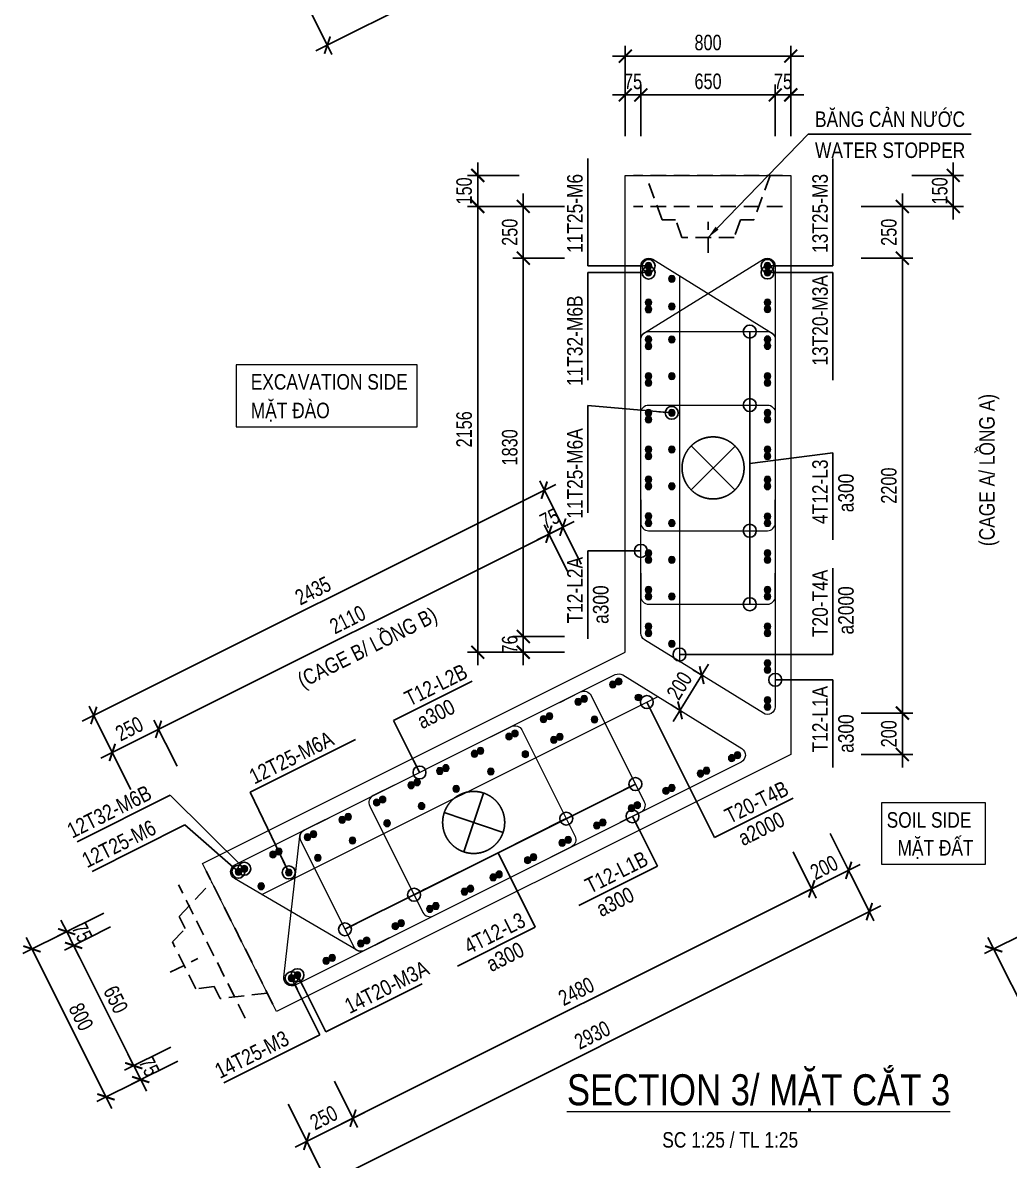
# Model space of a CAD drawing. Header units: millimetres. Extents: x 2611025 to 4139346, y -89870 to 101087.
# Drawn here: x 3399902 to 3418982, y -39626 to -17626 of the extents above; entities that cross this region are included whole.
import ezdxf
from ezdxf.enums import TextEntityAlignment as Align

# ---------------------------------------------------------------- set-up
doc = ezdxf.new("R2010")
doc.units = ezdxf.units.MM
doc.header["$LTSCALE"] = 1200
doc.header["$PDMODE"] = 35
doc.linetypes.add('CENTER', pattern=[2, 1.25, -0.25, 0.25, -0.25])
doc.linetypes.add('HIDDEN', pattern=[0.375, 0.25, -0.125])
for name, color, linetype, lineweight in [('BOUND', 3, 'Continuous', 20), ('CWS', 8, 'HIDDEN', 9), ('GRID', 74, 'CENTER', 15), ('K-THUOC', 1, 'Continuous', 18), ('LEADER', 8, 'Continuous', 9), ('MCT', 6, 'Continuous', 20), ('TEXTEN', 3, 'Continuous', 13), ('TEXTMA', 2, 'Continuous', 13), ('TEXTVN', 2, 'Continuous', 20), ('TIE', 4, 'Continuous', 13)]:
    doc.layers.add(name, color=color, linetype=linetype, lineweight=lineweight)
for name, color, linetype in [('CDC.04.HIDDEN', 8, 'HIDDEN'), ('CDC.11.NOTE', 8, 'Continuous'), ('MIE', 5, 'HIDDEN')]:
    doc.layers.add(name, color=color, linetype=linetype)
doc.styles.add('DB_Arial', font='arial.ttf', dxfattribs={"width": 0.8})
doc.styles.add('SMTEXT', font='arial.ttf', dxfattribs={"width": 0.75})
doc.dimstyles.new('BSV1-100', dxfattribs={"dimtxt": 300, "dimasz": 250, "dimexe": 200, "dimexo": 0, "dimgap": 108, "dimtad": 1, "dimdec": 0, "dimdsep": 46, "dimtxsty": 'SMTEXT', "dimblk": 'ARCHTICK', "dimcen": 100, "dimdle": 250, "dimclrd": 256, "dimclre": 256, "dimclrt": 1, "dimadec": 0, "dimazin": 0, "dimtfac": 1, "dimtdec": 0, "dimtix": 1, "dimtmove": 2, "dimatfit": 3, "dimfxl": 720, "dimfxlon": 1, "dimtolj": 1, "dimtzin": 0, "dimarcsym": 0})
doc.dimstyles.new('BSV25', dxfattribs={"dimtxt": 300, "dimasz": 250, "dimexe": 200, "dimexo": 0, "dimgap": 108, "dimtad": 1, "dimdec": 0, "dimlfac": 0.25, "dimdsep": 46, "dimtxsty": 'SMTEXT', "dimblk": 'ARCHTICK', "dimcen": 100, "dimdle": 250, "dimclrd": 256, "dimclre": 256, "dimclrt": 2, "dimadec": 0, "dimazin": 0, "dimtfac": 1, "dimtdec": 0, "dimtix": 1, "dimtmove": 2, "dimatfit": 3, "dimfxl": 800, "dimfxlon": 1, "dimtolj": 1, "dimtzin": 0, "dimarcsym": 0})

# ---------------------------------------------------------------- blocks, each defined once
blk = doc.blocks.new('_ArchTick')
at = {"color": 0, "linetype": 'ByBlock', "const_width": 0.15}
blk.add_lwpolyline([(-0.5, -0.5), (0.5, 0.5)], dxfattribs=at)
blk = doc.blocks.new('*D763')
at = {"layer": 'Defpoints', "color": 0, "transparency": 16777216}
for p in [(3414756, -9779), (3416276, -12818), (3404203, -14877)]:
    blk.add_point(p, dxfattribs=at)
at = {"layer": 'K-THUOC', "lineweight": -2, "transparency": 16777216}
for p, q in [((3415918, -12102), (3416365, -12997)), ((3405570, -18171), (3416499, -12706)), ((3405436, -17343), (3405883, -18238))]:
    blk.add_line(p, q, dxfattribs=at)
at = {"layer": 'K-THUOC', "lineweight": -2, "transparency": 16777216, "xscale": 250, "yscale": 250, "zscale": 250}
for p, rotation in [((3416276, -12818), 26.56501098836036), ((3405794, -18059), 206.5650109883603)]:
    blk.add_blockref('_ArchTick', p, dxfattribs=dict(at, rotation=rotation))
at = {"layer": 'K-THUOC', "color": 2, "transparency": 16777216, "insert": (3410918, -15205), "char_height": 300, "attachment_point": 5, "rotation": 26.565, "style": 'SMTEXT'}
blk.add_mtext('\\A1;2930', dxfattribs=at)
blk = doc.blocks.new('cws800')
at = {"layer": 'CDC.04.HIDDEN'}
for p, q in [((-600, 1440), (-600, -1440)), ((0, 1440), (0, -1440))]:
    blk.add_line(p, q, dxfattribs=at)
for points in [[(0, 1200), (-860, 888), (-860, 627), (-1200, 507), (-1200, -507), (-860, -627), (-860, -888), (0, -1200)], [(-1500, 0), (-900, 0)]]:
    blk.add_lwpolyline(points, dxfattribs=at)
blk = doc.blocks.new('mct1')
at = {"lineweight": 9}
h = blk.add_hatch(color=256, dxfattribs=at)
h.dxf.hatch_style = 1
h.paths.add_polyline_path([(-16, 0, 1), (16, 0, 1)])
blk.add_circle((0, 0), 16, dxfattribs=at)
blk = doc.blocks.new('*D886')
at = {"layer": 'Defpoints', "color": 0, "transparency": 16777216}
for p in [(3414756, -20579), (3417900, -20579), (3414597, -21179)]:
    blk.add_point(p, dxfattribs=at)
at = {"layer": 'K-THUOC', "lineweight": -2, "transparency": 16777216}
for p, q in [((3417900, -20579), (3417900, -20329)), ((3417100, -20579), (3418100, -20579)), ((3417900, -21179), (3417900, -20579)), ((3417100, -21179), (3418100, -21179)), ((3417900, -21179), (3417900, -21429))]:
    blk.add_line(p, q, dxfattribs=at)
at = {"layer": 'K-THUOC', "lineweight": -2, "transparency": 16777216, "xscale": 250, "yscale": 250, "zscale": 250}
for p, rotation in [((3417900, -20579), 270), ((3417900, -21179), 90)]:
    blk.add_blockref('_ArchTick', p, dxfattribs=dict(at, rotation=rotation))
at = {"layer": 'K-THUOC', "color": 2, "transparency": 16777216, "insert": (3417638, -20879), "char_height": 300, "attachment_point": 5, "rotation": 90, "style": 'SMTEXT'}
blk.add_mtext('\\A1;150', dxfattribs=at)
blk = doc.blocks.new('*D808')
at = {"layer": 'Defpoints', "color": 0, "transparency": 16777216}
for p in [(3411556, -21179), (3408702, -29802), (3411556, -29802)]:
    blk.add_point(p, dxfattribs=at)
at = {"layer": 'K-THUOC', "lineweight": -2, "transparency": 16777216}
for p, q in [((3408702, -20929), (3408702, -30052)), ((3409502, -21179), (3408502, -21179)), ((3409502, -29802), (3408502, -29802))]:
    blk.add_line(p, q, dxfattribs=at)
at = {"layer": 'K-THUOC', "lineweight": -2, "transparency": 16777216, "xscale": 250, "yscale": 250, "zscale": 250}
for p, rotation in [((3408702, -21179), 90), ((3408702, -29802), 270)]:
    blk.add_blockref('_ArchTick', p, dxfattribs=dict(at, rotation=rotation))
at = {"layer": 'K-THUOC', "color": 2, "transparency": 16777216, "insert": (3408440, -25490), "char_height": 300, "attachment_point": 5, "rotation": 90, "style": 'SMTEXT'}
blk.add_mtext('\\A1;2156', dxfattribs=at)
blk = doc.blocks.new('*D809')
at = {"layer": 'Defpoints', "color": 0, "transparency": 16777216}
for p in [(3408702, -20579), (3411556, -20579), (3411556, -21179)]:
    blk.add_point(p, dxfattribs=at)
at = {"layer": 'K-THUOC', "lineweight": -2, "transparency": 16777216}
for p, q in [((3408702, -20579), (3408702, -20329)), ((3409502, -20579), (3408502, -20579)), ((3408702, -21179), (3408702, -20579)), ((3409502, -21179), (3408502, -21179)), ((3408702, -21179), (3408702, -21429))]:
    blk.add_line(p, q, dxfattribs=at)
at = {"layer": 'K-THUOC', "lineweight": -2, "transparency": 16777216, "xscale": 250, "yscale": 250, "zscale": 250}
for p, rotation in [((3408702, -20579), 270), ((3408702, -21179), 90)]:
    blk.add_blockref('_ArchTick', p, dxfattribs=dict(at, rotation=rotation))
at = {"layer": 'K-THUOC', "color": 2, "transparency": 16777216, "insert": (3408440, -20879), "char_height": 300, "attachment_point": 5, "rotation": 90, "style": 'SMTEXT'}
blk.add_mtext('\\A1;150', dxfattribs=at)
blk = doc.blocks.new('*D810')
at = {"layer": 'Defpoints', "color": 0, "transparency": 16777216}
for p in [(3409989, -26667), (3411556, -29802), (3402915, -34301)]:
    blk.add_point(p, dxfattribs=at)
at = {"layer": 'K-THUOC', "lineweight": -2, "transparency": 16777216}
for p, q in [((3401052, -31135), (3410213, -26555)), ((3410347, -27382), (3409900, -26488)), ((3401634, -31739), (3401187, -30845))]:
    blk.add_line(p, q, dxfattribs=at)
at = {"layer": 'K-THUOC', "lineweight": -2, "transparency": 16777216, "xscale": 250, "yscale": 250, "zscale": 250}
for p, rotation in [((3409989, -26667), 26.56501098836036), ((3401276, -31023), 206.5650109883603)]:
    blk.add_blockref('_ArchTick', p, dxfattribs=dict(at, rotation=rotation))
at = {"layer": 'K-THUOC', "color": 2, "transparency": 16777216, "insert": (3405516, -28611), "char_height": 300, "attachment_point": 5, "rotation": 26.565, "style": 'SMTEXT'}
blk.add_mtext('\\A1;2435', dxfattribs=at)
blk = doc.blocks.new('*D811')
at = {"layer": 'Defpoints', "color": 0, "transparency": 16777216}
for p in [(3414756, -31779), (3416276, -34818), (3404203, -36877)]:
    blk.add_point(p, dxfattribs=at)
at = {"layer": 'K-THUOC', "lineweight": -2, "transparency": 16777216}
for p, q in [((3415918, -34102), (3416365, -34997)), ((3405570, -40171), (3416499, -34706)), ((3405436, -39343), (3405883, -40238))]:
    blk.add_line(p, q, dxfattribs=at)
at = {"layer": 'K-THUOC', "lineweight": -2, "transparency": 16777216, "xscale": 250, "yscale": 250, "zscale": 250}
for p, rotation in [((3416276, -34818), 26.56501098836036), ((3405794, -40059), 206.5650109883603)]:
    blk.add_blockref('_ArchTick', p, dxfattribs=dict(at, rotation=rotation))
at = {"layer": 'K-THUOC', "color": 2, "transparency": 16777216, "insert": (3410918, -37205), "char_height": 300, "attachment_point": 5, "rotation": 26.565, "style": 'SMTEXT'}
blk.add_mtext('\\A1;2930', dxfattribs=at)
blk = doc.blocks.new('*D812')
at = {"layer": 'Defpoints', "color": 0, "transparency": 16777216}
for p in [(3411556, -18272), (3411556, -20579), (3414756, -20579)]:
    blk.add_point(p, dxfattribs=at)
at = {"layer": 'K-THUOC', "lineweight": -2, "transparency": 16777216}
for p, q in [((3411556, -19072), (3411556, -18072)), ((3414756, -19072), (3414756, -18072)), ((3415006, -18272), (3411306, -18272))]:
    blk.add_line(p, q, dxfattribs=at)
at = {"layer": 'K-THUOC', "lineweight": -2, "transparency": 16777216, "xscale": 250, "yscale": 250, "zscale": 250, "rotation": 180}
blk.add_blockref('_ArchTick', (3411556, -18272), dxfattribs=at)
at = {"layer": 'K-THUOC', "lineweight": -2, "transparency": 16777216, "xscale": 250, "yscale": 250, "zscale": 250}
blk.add_blockref('_ArchTick', (3414756, -18272), dxfattribs=at)
at = {"layer": 'K-THUOC', "color": 2, "transparency": 16777216, "insert": (3413156, -18011), "char_height": 300, "attachment_point": 5, "style": 'SMTEXT'}
blk.add_mtext('\\A1;800', dxfattribs=at)
blk = doc.blocks.new('*D813')
at = {"layer": 'Defpoints', "color": 0, "transparency": 16777216}
for p in [(3414456, -19022), (3414456, -20579), (3414756, -20579)]:
    blk.add_point(p, dxfattribs=at)
at = {"layer": 'K-THUOC', "lineweight": -2, "transparency": 16777216}
for p, q in [((3414456, -19822), (3414456, -18822)), ((3414756, -19822), (3414756, -18822)), ((3414456, -19022), (3414206, -19022)), ((3414756, -19022), (3414456, -19022)), ((3414756, -19022), (3415006, -19022))]:
    blk.add_line(p, q, dxfattribs=at)
at = {"layer": 'K-THUOC', "lineweight": -2, "transparency": 16777216, "xscale": 250, "yscale": 250, "zscale": 250}
blk.add_blockref('_ArchTick', (3414456, -19022), dxfattribs=at)
at = {"layer": 'K-THUOC', "lineweight": -2, "transparency": 16777216, "xscale": 250, "yscale": 250, "zscale": 250, "rotation": 180}
blk.add_blockref('_ArchTick', (3414756, -19022), dxfattribs=at)
at = {"layer": 'K-THUOC', "color": 2, "transparency": 16777216, "insert": (3414606, -18762), "char_height": 300, "attachment_point": 5, "style": 'SMTEXT'}
blk.add_mtext('\\A1;75', dxfattribs=at)
blk = doc.blocks.new('*D814')
at = {"layer": 'Defpoints', "color": 0, "transparency": 16777216}
for p in [(3411856, -19022), (3411856, -20579), (3414456, -20579)]:
    blk.add_point(p, dxfattribs=at)
at = {"layer": 'K-THUOC', "lineweight": -2, "transparency": 16777216}
for p, q in [((3411856, -19822), (3411856, -18822)), ((3414456, -19822), (3414456, -18822)), ((3414706, -19022), (3411606, -19022))]:
    blk.add_line(p, q, dxfattribs=at)
at = {"layer": 'K-THUOC', "lineweight": -2, "transparency": 16777216, "xscale": 250, "yscale": 250, "zscale": 250, "rotation": 180}
blk.add_blockref('_ArchTick', (3411856, -19022), dxfattribs=at)
at = {"layer": 'K-THUOC', "lineweight": -2, "transparency": 16777216, "xscale": 250, "yscale": 250, "zscale": 250}
blk.add_blockref('_ArchTick', (3414456, -19022), dxfattribs=at)
at = {"layer": 'K-THUOC', "color": 2, "transparency": 16777216, "insert": (3413156, -18761), "char_height": 300, "attachment_point": 5, "style": 'SMTEXT'}
blk.add_mtext('\\A1;650', dxfattribs=at)
blk = doc.blocks.new('*D815')
at = {"layer": 'Defpoints', "color": 0, "transparency": 16777216}
for p in [(3411556, -19022), (3411556, -20579), (3411856, -20579)]:
    blk.add_point(p, dxfattribs=at)
at = {"layer": 'K-THUOC', "lineweight": -2, "transparency": 16777216}
for p, q in [((3411556, -19822), (3411556, -18822)), ((3411856, -19822), (3411856, -18822)), ((3411556, -19022), (3411306, -19022)), ((3411856, -19022), (3411556, -19022)), ((3411856, -19022), (3412106, -19022))]:
    blk.add_line(p, q, dxfattribs=at)
at = {"layer": 'K-THUOC', "lineweight": -2, "transparency": 16777216, "xscale": 250, "yscale": 250, "zscale": 250}
blk.add_blockref('_ArchTick', (3411556, -19022), dxfattribs=at)
at = {"layer": 'K-THUOC', "lineweight": -2, "transparency": 16777216, "xscale": 250, "yscale": 250, "zscale": 250, "rotation": 180}
blk.add_blockref('_ArchTick', (3411856, -19022), dxfattribs=at)
at = {"layer": 'K-THUOC', "color": 2, "transparency": 16777216, "insert": (3411706, -18762), "char_height": 300, "attachment_point": 5, "style": 'SMTEXT'}
blk.add_mtext('\\A1;75', dxfattribs=at)
blk = doc.blocks.new('*D816')
at = {"layer": 'Defpoints', "color": 0, "transparency": 16777216}
for p in [(3402578, -34291), (3404009, -37153), (3401512, -38401)]:
    blk.add_point(p, dxfattribs=at)
at = {"layer": 'K-THUOC', "lineweight": -2, "transparency": 16777216}
for p, q in [((3400797, -35181), (3399902, -35629)), ((3399969, -35316), (3401624, -38625)), ((3402228, -38044), (3401333, -38491))]:
    blk.add_line(p, q, dxfattribs=at)
at = {"layer": 'K-THUOC', "lineweight": -2, "transparency": 16777216, "xscale": 250, "yscale": 250, "zscale": 250}
for p, rotation in [((3400081, -35539), 116.5650109816837), ((3401512, -38401), 296.5650109816838)]:
    blk.add_blockref('_ArchTick', p, dxfattribs=dict(at, rotation=rotation))
at = {"layer": 'K-THUOC', "color": 2, "transparency": 16777216, "insert": (3401030, -36853), "char_height": 300, "attachment_point": 5, "rotation": 296.565, "style": 'SMTEXT'}
blk.add_mtext('\\A1;800', dxfattribs=at)
blk = doc.blocks.new('*D817')
at = {"layer": 'Defpoints', "color": 0, "transparency": 16777216}
for p in [(3402578, -34291), (3402712, -34559), (3400886, -35472)]:
    blk.add_point(p, dxfattribs=at)
at = {"layer": 'K-THUOC', "lineweight": -2, "transparency": 16777216}
for p, q in [((3401468, -34846), (3400573, -35293)), ((3400752, -35204), (3400640, -34980)), ((3401602, -35114), (3400707, -35562)), ((3400752, -35204), (3400886, -35472)), ((3400886, -35472), (3400998, -35696))]:
    blk.add_line(p, q, dxfattribs=at)
at = {"layer": 'K-THUOC', "lineweight": -2, "transparency": 16777216, "xscale": 250, "yscale": 250, "zscale": 250}
for p, rotation in [((3400752, -35204), 296.5650109816838), ((3400886, -35472), 116.5650109816837)]:
    blk.add_blockref('_ArchTick', p, dxfattribs=dict(at, rotation=rotation))
at = {"layer": 'K-THUOC', "color": 2, "transparency": 16777216, "insert": (3401052, -35221), "char_height": 300, "attachment_point": 5, "rotation": 296.565, "style": 'SMTEXT'}
blk.add_mtext('\\A1;75', dxfattribs=at)
blk = doc.blocks.new('*D818')
at = {"layer": 'Defpoints', "color": 0, "transparency": 16777216}
for p in [(3402712, -34559), (3403875, -36885), (3402049, -37798)]:
    blk.add_point(p, dxfattribs=at)
at = {"layer": 'K-THUOC', "lineweight": -2, "transparency": 16777216}
for p, q in [((3401602, -35114), (3400707, -35562)), ((3400774, -35249), (3402161, -38021)), ((3402764, -37440), (3401870, -37887))]:
    blk.add_line(p, q, dxfattribs=at)
at = {"layer": 'K-THUOC', "lineweight": -2, "transparency": 16777216, "xscale": 250, "yscale": 250, "zscale": 250}
for p, rotation in [((3400886, -35472), 116.5650109816837), ((3402049, -37798), 296.5650109816838)]:
    blk.add_blockref('_ArchTick', p, dxfattribs=dict(at, rotation=rotation))
at = {"layer": 'K-THUOC', "color": 2, "transparency": 16777216, "insert": (3401701, -36518), "char_height": 300, "attachment_point": 5, "rotation": 296.565, "style": 'SMTEXT'}
blk.add_mtext('\\A1;650', dxfattribs=at)
blk = doc.blocks.new('*D819')
at = {"layer": 'Defpoints', "color": 0, "transparency": 16777216}
for p in [(3403875, -36885), (3404009, -37153), (3402183, -38066)]:
    blk.add_point(p, dxfattribs=at)
at = {"layer": 'K-THUOC', "lineweight": -2, "transparency": 16777216}
for p, q in [((3402764, -37440), (3401870, -37887)), ((3402049, -37798), (3401937, -37574)), ((3402899, -37708), (3402004, -38155)), ((3402049, -37798), (3402183, -38066)), ((3402183, -38066), (3402295, -38290))]:
    blk.add_line(p, q, dxfattribs=at)
at = {"layer": 'K-THUOC', "lineweight": -2, "transparency": 16777216, "xscale": 250, "yscale": 250, "zscale": 250}
for p, rotation in [((3402049, -37798), 296.5650109816838), ((3402183, -38066), 116.5650109816837)]:
    blk.add_blockref('_ArchTick', p, dxfattribs=dict(at, rotation=rotation))
at = {"layer": 'K-THUOC', "color": 2, "transparency": 16777216, "insert": (3402349, -37815), "char_height": 300, "attachment_point": 5, "rotation": 296.565, "style": 'SMTEXT'}
blk.add_mtext('\\A1;75', dxfattribs=at)
blk = doc.blocks.new('*D887')
at = {"layer": 'Defpoints', "color": 0, "transparency": 16777216}
for p in [(3413034, -30245), (3413078, -30271), (3412657, -30952)]:
    blk.add_point(p, dxfattribs=at)
at = {"layer": 'K-THUOC', "lineweight": -2, "transparency": 16777216}
for p, q in [((3412482, -31138), (3413166, -30032)), ((3413078, -30271), (3412864, -30140)), ((3412657, -30952), (3412443, -30820))]:
    blk.add_line(p, q, dxfattribs=at)
at = {"layer": 'K-THUOC', "lineweight": -2, "transparency": 16777216, "xscale": 250, "yscale": 250, "zscale": 250}
for p, rotation in [((3413034, -30245), 58.28250545966097), ((3412614, -30925), 238.282505459661)]:
    blk.add_blockref('_ArchTick', p, dxfattribs=dict(at, rotation=rotation))
at = {"layer": 'K-THUOC', "color": 2, "transparency": 16777216, "insert": (3412602, -30448), "char_height": 300, "attachment_point": 5, "rotation": 58.2825, "style": 'SMTEXT'}
blk.add_mtext('\\A1;200', dxfattribs=at)
blk = doc.blocks.new('*D820')
at = {"layer": 'Defpoints', "color": 0, "transparency": 16777216}
for p in [(3413612, -22179), (3414379, -30978), (3416915, -30978)]:
    blk.add_point(p, dxfattribs=at)
at = {"layer": 'K-THUOC', "lineweight": -2, "transparency": 16777216}
for p, q in [((3416915, -21929), (3416915, -31228)), ((3416115, -22179), (3417115, -22179)), ((3416115, -30978), (3417115, -30978))]:
    blk.add_line(p, q, dxfattribs=at)
at = {"layer": 'K-THUOC', "lineweight": -2, "transparency": 16777216, "xscale": 250, "yscale": 250, "zscale": 250}
for p, rotation in [((3416915, -22179), 90), ((3416915, -30978), 270)]:
    blk.add_blockref('_ArchTick', p, dxfattribs=dict(at, rotation=rotation))
at = {"layer": 'K-THUOC', "color": 2, "transparency": 16777216, "insert": (3416654, -26578), "char_height": 300, "attachment_point": 5, "rotation": 90, "style": 'SMTEXT'}
blk.add_mtext('\\A1;2200', dxfattribs=at)
blk = doc.blocks.new('*D821')
at = {"layer": 'Defpoints', "color": 0, "transparency": 16777216}
for p in [(3416356, -30978), (3414756, -31779), (3416915, -31779)]:
    blk.add_point(p, dxfattribs=at)
at = {"layer": 'K-THUOC', "lineweight": -2, "transparency": 16777216}
for p, q in [((3416915, -30728), (3416915, -32029)), ((3416356, -30978), (3417115, -30978)), ((3416115, -31779), (3417115, -31779))]:
    blk.add_line(p, q, dxfattribs=at)
at = {"layer": 'K-THUOC', "lineweight": -2, "transparency": 16777216, "xscale": 250, "yscale": 250, "zscale": 250}
for p, rotation in [((3416915, -30978), 90), ((3416915, -31779), 270)]:
    blk.add_blockref('_ArchTick', p, dxfattribs=dict(at, rotation=rotation))
at = {"layer": 'K-THUOC', "color": 2, "transparency": 16777216, "insert": (3416654, -31378), "char_height": 300, "attachment_point": 5, "rotation": 90, "style": 'SMTEXT'}
blk.add_mtext('\\A1;200', dxfattribs=at)
blk = doc.blocks.new('*D822')
at = {"layer": 'Defpoints', "color": 0, "transparency": 16777216}
for p in [(3414139, -21179), (3416315, -22179), (3416915, -22179)]:
    blk.add_point(p, dxfattribs=at)
at = {"layer": 'K-THUOC', "lineweight": -2, "transparency": 16777216}
for p, q in [((3416915, -20929), (3416915, -22429)), ((3416115, -21179), (3417115, -21179)), ((3416315, -22179), (3417115, -22179))]:
    blk.add_line(p, q, dxfattribs=at)
at = {"layer": 'K-THUOC', "lineweight": -2, "transparency": 16777216, "xscale": 250, "yscale": 250, "zscale": 250}
for p, rotation in [((3416915, -21179), 90), ((3416915, -22179), 270)]:
    blk.add_blockref('_ArchTick', p, dxfattribs=dict(at, rotation=rotation))
at = {"layer": 'K-THUOC', "color": 2, "transparency": 16777216, "insert": (3416654, -21679), "char_height": 300, "attachment_point": 5, "rotation": 90, "style": 'SMTEXT'}
blk.add_mtext('\\A1;250', dxfattribs=at)
blk = doc.blocks.new('*D823')
at = {"layer": 'Defpoints', "color": 0, "transparency": 16777216}
for p in [(3411556, -22179), (3409583, -29498), (3411556, -29498)]:
    blk.add_point(p, dxfattribs=at)
at = {"layer": 'K-THUOC', "lineweight": -2, "transparency": 16777216}
for p, q in [((3409583, -21929), (3409583, -29748)), ((3410383, -22179), (3409383, -22179)), ((3410383, -29498), (3409383, -29498))]:
    blk.add_line(p, q, dxfattribs=at)
at = {"layer": 'K-THUOC', "lineweight": -2, "transparency": 16777216, "xscale": 250, "yscale": 250, "zscale": 250}
for p, rotation in [((3409583, -22179), 90), ((3409583, -29498), 270)]:
    blk.add_blockref('_ArchTick', p, dxfattribs=dict(at, rotation=rotation))
at = {"layer": 'K-THUOC', "color": 2, "transparency": 16777216, "insert": (3409322, -25839), "char_height": 300, "attachment_point": 5, "rotation": 90, "style": 'SMTEXT'}
blk.add_mtext('\\A1;1830', dxfattribs=at)
blk = doc.blocks.new('*D824')
at = {"layer": 'Defpoints', "color": 0, "transparency": 16777216}
for p in [(3411556, -21179), (3409583, -22179), (3411556, -22179)]:
    blk.add_point(p, dxfattribs=at)
at = {"layer": 'K-THUOC', "lineweight": -2, "transparency": 16777216}
for p, q in [((3409583, -20929), (3409583, -22429)), ((3410383, -21179), (3409383, -21179)), ((3410383, -22179), (3409383, -22179))]:
    blk.add_line(p, q, dxfattribs=at)
at = {"layer": 'K-THUOC', "lineweight": -2, "transparency": 16777216, "xscale": 250, "yscale": 250, "zscale": 250}
for p, rotation in [((3409583, -21179), 90), ((3409583, -22179), 270)]:
    blk.add_blockref('_ArchTick', p, dxfattribs=dict(at, rotation=rotation))
at = {"layer": 'K-THUOC', "color": 2, "transparency": 16777216, "insert": (3409322, -21679), "char_height": 300, "attachment_point": 5, "rotation": 90, "style": 'SMTEXT'}
blk.add_mtext('\\A1;250', dxfattribs=at)
blk = doc.blocks.new('*D825')
at = {"layer": 'Defpoints', "color": 0, "transparency": 16777216}
for p in [(3411556, -29498), (3409583, -29802), (3411556, -29802)]:
    blk.add_point(p, dxfattribs=at)
at = {"layer": 'K-THUOC', "lineweight": -2, "transparency": 16777216}
for p, q in [((3409583, -29498), (3409583, -29248)), ((3410383, -29498), (3409383, -29498)), ((3409583, -29498), (3409583, -29802)), ((3410383, -29802), (3409383, -29802)), ((3409583, -29802), (3409583, -30052))]:
    blk.add_line(p, q, dxfattribs=at)
at = {"layer": 'K-THUOC', "lineweight": -2, "transparency": 16777216, "xscale": 250, "yscale": 250, "zscale": 250}
for p, rotation in [((3409583, -29498), 270), ((3409583, -29802), 90)]:
    blk.add_blockref('_ArchTick', p, dxfattribs=dict(at, rotation=rotation))
at = {"layer": 'K-THUOC', "color": 2, "transparency": 16777216, "insert": (3409322, -29650), "char_height": 300, "attachment_point": 5, "rotation": 90, "style": 'SMTEXT'}
blk.add_mtext('\\A1;76', dxfattribs=at)
blk = doc.blocks.new('*D826')
at = {"layer": 'Defpoints', "color": 0, "transparency": 16777216}
for p in [(3410077, -27517), (3411287, -29936), (3403738, -33711)]:
    blk.add_point(p, dxfattribs=at)
at = {"layer": 'K-THUOC', "lineweight": -2, "transparency": 16777216}
for p, q in [((3402304, -31403), (3410301, -27405)), ((3410435, -28232), (3409988, -27338)), ((3402886, -32007), (3402439, -31113))]:
    blk.add_line(p, q, dxfattribs=at)
at = {"layer": 'K-THUOC', "lineweight": -2, "transparency": 16777216, "xscale": 250, "yscale": 250, "zscale": 250}
for p, rotation in [((3410077, -27517), 26.56501098836036), ((3402528, -31291), 206.5650109883603)]:
    blk.add_blockref('_ArchTick', p, dxfattribs=dict(at, rotation=rotation))
at = {"layer": 'K-THUOC', "color": 2, "transparency": 16777216, "insert": (3406186, -29171), "char_height": 300, "attachment_point": 5, "rotation": 26.565, "style": 'SMTEXT'}
blk.add_mtext('\\A1;2110', dxfattribs=at)
blk = doc.blocks.new('*D827')
at = {"layer": 'Defpoints', "color": 0, "transparency": 16777216}
for p in [(3401634, -31739), (3404167, -34569), (3403272, -35016)]:
    blk.add_point(p, dxfattribs=at)
at = {"layer": 'K-THUOC', "lineweight": -2, "transparency": 16777216}
for p, q in [((3402752, -31180), (3401410, -31850)), ((3402886, -32007), (3402439, -31113)), ((3401991, -32454), (3401544, -31560))]:
    blk.add_line(p, q, dxfattribs=at)
at = {"layer": 'K-THUOC', "lineweight": -2, "transparency": 16777216, "xscale": 250, "yscale": 250, "zscale": 250}
for p, rotation in [((3402528, -31291), 26.56501098836036), ((3401634, -31739), 206.5650109883603)]:
    blk.add_blockref('_ArchTick', p, dxfattribs=dict(at, rotation=rotation))
at = {"layer": 'K-THUOC', "color": 2, "transparency": 16777216, "insert": (3401964, -31281), "char_height": 300, "attachment_point": 5, "rotation": 26.565, "style": 'SMTEXT'}
blk.add_mtext('\\A1;250', dxfattribs=at)
blk = doc.blocks.new('*D828')
at = {"layer": 'Defpoints', "color": 0, "transparency": 16777216}
for p in [(3410077, -27517), (3411556, -29802), (3411287, -29936)]:
    blk.add_point(p, dxfattribs=at)
at = {"layer": 'K-THUOC', "lineweight": -2, "transparency": 16777216}
for p, q in [((3410704, -28098), (3410257, -27203)), ((3410347, -27382), (3410570, -27270)), ((3410435, -28232), (3409988, -27338)), ((3410347, -27382), (3410077, -27517)), ((3410077, -27517), (3409853, -27629))]:
    blk.add_line(p, q, dxfattribs=at)
at = {"layer": 'K-THUOC', "lineweight": -2, "transparency": 16777216, "xscale": 250, "yscale": 250, "zscale": 250}
for p, rotation in [((3410347, -27382), 206.5650109883603), ((3410077, -27517), 26.56501098836036)]:
    blk.add_blockref('_ArchTick', p, dxfattribs=dict(at, rotation=rotation))
at = {"layer": 'K-THUOC', "color": 2, "transparency": 16777216, "insert": (3410095, -27216), "char_height": 300, "attachment_point": 5, "rotation": 26.565, "style": 'SMTEXT'}
blk.add_mtext('\\A1;75', dxfattribs=at)
blk = doc.blocks.new('*D829')
at = {"layer": 'Defpoints', "color": 0, "transparency": 16777216}
for p in [(3414041, -32137), (3415161, -34377), (3405169, -36573)]:
    blk.add_point(p, dxfattribs=at)
at = {"layer": 'K-THUOC', "lineweight": -2, "transparency": 16777216}
for p, q in [((3414803, -33661), (3415250, -34556)), ((3406065, -38925), (3415385, -34265)), ((3405931, -38097), (3406378, -38992))]:
    blk.add_line(p, q, dxfattribs=at)
at = {"layer": 'K-THUOC', "lineweight": -2, "transparency": 16777216, "xscale": 250, "yscale": 250, "zscale": 250}
for p, rotation in [((3415161, -34377), 26.56501098836036), ((3406289, -38813), 206.5650109883603)]:
    blk.add_blockref('_ArchTick', p, dxfattribs=dict(at, rotation=rotation))
at = {"layer": 'K-THUOC', "color": 2, "transparency": 16777216, "insert": (3410608, -36361), "char_height": 300, "attachment_point": 5, "rotation": 26.565, "style": 'SMTEXT'}
blk.add_mtext('\\A1;2480', dxfattribs=at)
blk = doc.blocks.new('*D830')
at = {"layer": 'Defpoints', "color": 0, "transparency": 16777216}
for p in [(3405169, -36573), (3404274, -37020), (3405394, -39260)]:
    blk.add_point(p, dxfattribs=at)
at = {"layer": 'K-THUOC', "lineweight": -2, "transparency": 16777216}
for p, q in [((3405931, -38097), (3406378, -38992)), ((3405037, -38545), (3405484, -39439)), ((3406512, -38701), (3405171, -39372))]:
    blk.add_line(p, q, dxfattribs=at)
at = {"layer": 'K-THUOC', "lineweight": -2, "transparency": 16777216, "xscale": 250, "yscale": 250, "zscale": 250}
for p, rotation in [((3406289, -38813), 26.56501098836036), ((3405394, -39260), 206.5650109883603)]:
    blk.add_blockref('_ArchTick', p, dxfattribs=dict(at, rotation=rotation))
at = {"layer": 'K-THUOC', "color": 2, "transparency": 16777216, "insert": (3405725, -38803), "char_height": 300, "attachment_point": 5, "rotation": 26.565, "style": 'SMTEXT'}
blk.add_mtext('\\A1;250', dxfattribs=at)
blk = doc.blocks.new('*D831')
at = {"layer": 'Defpoints', "color": 0, "transparency": 16777216}
for p in [(3414756, -31779), (3414041, -32137), (3415876, -34019)]:
    blk.add_point(p, dxfattribs=at)
at = {"layer": 'K-THUOC', "lineweight": -2, "transparency": 16777216}
for p, q in [((3415518, -33304), (3415966, -34198)), ((3414803, -33661), (3415250, -34556)), ((3414937, -34489), (3416100, -33907))]:
    blk.add_line(p, q, dxfattribs=at)
at = {"layer": 'K-THUOC', "lineweight": -2, "transparency": 16777216, "xscale": 250, "yscale": 250, "zscale": 250}
for p, rotation in [((3415876, -34019), 26.56501098836036), ((3415161, -34377), 206.5650109883603)]:
    blk.add_blockref('_ArchTick', p, dxfattribs=dict(at, rotation=rotation))
at = {"layer": 'K-THUOC', "color": 2, "transparency": 16777216, "insert": (3415402, -33964), "char_height": 300, "attachment_point": 5, "rotation": 26.565, "style": 'SMTEXT'}
blk.add_mtext('\\A1;200', dxfattribs=at)
blk = doc.blocks.new('tremie')
at = {"layer": 'MIE', "color": 74, "ltscale": 1000}
for p, q in [((424, -424), (-424, 424)), ((424, 424), (-424, -424))]:
    blk.add_line(p, q, dxfattribs=at)
at = {"layer": 'MIE', "ltscale": 500}
blk.add_circle((0, 0), 600, dxfattribs=at)
blk = doc.blocks.new('*D957')
at = {"layer": 'Defpoints', "color": 0, "transparency": 16777216}
for p in [(3421178, -34291), (3422609, -37153), (3420112, -38401)]:
    blk.add_point(p, dxfattribs=at)
at = {"layer": 'K-THUOC', "lineweight": -2, "transparency": 16777216}
for p, q in [((3419397, -35181), (3418502, -35629)), ((3418569, -35316), (3420224, -38625)), ((3420828, -38044), (3419933, -38491))]:
    blk.add_line(p, q, dxfattribs=at)
at = {"layer": 'K-THUOC', "lineweight": -2, "transparency": 16777216, "xscale": 250, "yscale": 250, "zscale": 250}
for p, rotation in [((3418681, -35539), 116.5650109816837), ((3420112, -38401), 296.5650109816838)]:
    blk.add_blockref('_ArchTick', p, dxfattribs=dict(at, rotation=rotation))
at = {"layer": 'K-THUOC', "color": 2, "transparency": 16777216, "insert": (3419630, -36853), "char_height": 300, "attachment_point": 5, "rotation": 296.565, "style": 'SMTEXT'}
blk.add_mtext('\\A1;800', dxfattribs=at)

msp = doc.modelspace()

# ---------------------------------------------------------------- linework, layer by layer
at = {"layer": 'BOUND'}
msp.add_lwpolyline([(3414756.4, -20579.3), (3414756.4, -31779.3), (3404811.1, -36752), (3403380, -33889.8), (3411556.4, -29801.6), (3411556.4, -20579.3)], close=True, dxfattribs=at)
at = {"layer": 'TEXTEN'}
for points in [[(3407529.9, -25442.3), (3407529.9, -24242.3), (3404029.9, -24242.3), (3404029.9, -25442.3)], [(3416517.9, -33905.2), (3416517.9, -32705.2), (3418517.9, -32705.2), (3418517.9, -33905.2)]]:
    msp.add_lwpolyline(points, close=True, dxfattribs=at)
at = {"layer": 'TIE'}
for p, q in [((3412604.4, -22522.4), (3412604.4, -29990.5)), ((3404528.3, -34487.4), (3412194, -30654.5))]:
    msp.add_line(p, q, dxfattribs=at)
for points in [[(3411856.4, -24278.8), (3411856.4, -23750.1, -0.2599928), (3411927.6, -23622.5), (3414227.6, -22201.7, -0.5873106), (3414456.4, -22329.3), (3414456.4, -22679.8), (3414456.4, -30854.6, -0.5873859), (3414227.5, -30982.2), (3411927.5, -29560.8, -0.2599331), (3411856.4, -29433.2), (3411856.4, -22329.3, -0.5873106), (3412085.2, -22201.7), (3414385.2, -23622.5, -0.2599928), (3414456.4, -23750.1), (3414456.4, -24278.8)], [(3411856.4, -24200.1), (3411856.4, -23750.1, -0.4142136), (3412006.4, -23600.1), (3414306.4, -23600.1, -0.4142136), (3414456.4, -23750.1), (3414456.4, -24200.1)], [(3411856.4, -25620.9), (3411856.4, -25170.9, -0.4142136), (3412006.4, -25020.9), (3414306.4, -25020.9, -0.4142136), (3414456.4, -25170.9), (3414456.4, -25620.9)], [(3411856.4, -26852), (3411856.4, -27302, 0.4142136), (3412006.4, -27452), (3414306.4, -27452, 0.4142136), (3414456.4, -27302), (3414456.4, -26852)], [(3411856.4, -28272.8), (3411856.4, -28722.8, 0.4142136), (3412006.4, -28872.8), (3414306.4, -28872.8, 0.4142136), (3414456.4, -28722.8), (3414456.4, -28272.8)], [(3406991.8, -35326.2), (3406506.1, -35569, -0.2538485), (3406363.1, -35564.2), (3403997.2, -34175.7, -0.595089), (3404006.1, -33912.2), (3411361, -30234.7, -0.2599331), (3411506.9, -30241.3), (3413806.9, -31662.8, -0.5873859), (3413795.2, -31924.5), (3405168.8, -36237.7, -0.595089), (3404952.7, -36086.6), (3405261.4, -33360.8, -0.2538485), (3405343.3, -33243.5), (3405829, -33000.7)], [(3410289.9, -30770.3), (3410692.4, -30569, -0.4142136), (3410893.6, -30636.1), (3411922.2, -32693.3, -0.4142136), (3411855.1, -32894.5), (3411452.6, -33095.8)], [(3408952.6, -31438.9), (3409355.1, -31237.7, -0.4142136), (3409556.4, -31304.7), (3410585, -33361.9, -0.4142136), (3410517.9, -33563.2), (3410115.4, -33764.4)], [(3407083.1, -32373.7), (3406680.6, -32574.9, 0.4142136), (3406613.5, -32776.2), (3407642.1, -34833.3, 0.4142136), (3407843.4, -34900.4), (3408245.8, -34699.2)], [(3405745.8, -33042.3), (3405343.3, -33243.5, 0.4142136), (3405276.3, -33444.8), (3406304.8, -35502, 0.4142136), (3406506.1, -35569), (3406908.6, -35367.8)]]:
    msp.add_lwpolyline(points, format="xyb", dxfattribs=at)

# ---------------------------------------------------------------- block references
at = {"layer": 'CWS', "xscale": -1}
for p, rotation in [((3413156.4, -20579.3), 269.999999999985), ((3404095.5, -35320.9), 206.5650109883415)]:
    msp.add_blockref('cws800', p, dxfattribs=dict(at, rotation=rotation))
at = {"layer": 'GRID'}
for p, rotation in [((3413253.3, -26236.4), 269.6724061558663), ((3408623.3, -33093.4), 296.2374171429313)]:
    msp.add_blockref('tremie', p, dxfattribs=dict(at, rotation=rotation))
at = {"layer": 'MCT', "yscale": 4, "zscale": 4}
for p, xscale, rotation in [((3412006.4, -22329.3), -3.999999999999999, 315.6159190641258), ((3412006.4, -22458.7), -3.999999999999999, 315.6159190641258), ((3414306.4, -22329.3), -3.999999999999999, 315.6159190641258), ((3414306.4, -22457.3), -3.999999999999999, 315.6159190641258), ((3412454.4, -22578.8), -3.999999999999999, 225.6159190641258), ((3412006.4, -23039.7), -3.999999999999999, 315.6159190641258), ((3412006.4, -23169.1), -3.999999999999999, 315.6159190641258), ((3412454.4, -23114.5), -3.999999999999999, 225.6159190641258), ((3414306.4, -23039.7), -3.999999999999999, 315.6159190641258), ((3414306.4, -23167.7), -3.999999999999999, 315.6159190641258), ((3412006.4, -23750.1), -3.999999999999999, 315.6159190641258), ((3412454.4, -23750.5), -3.999999999999999, 225.6159190641258), ((3414306.4, -23750.1), -3.999999999999999, 315.6159190641258), ((3412006.4, -23879.5), -3.999999999999999, 315.6159190641258), ((3414306.4, -23878.1), -3.999999999999999, 315.6159190641258), ((3412006.4, -24460.5), -3.999999999999999, 315.6159190641258), ((3412454.4, -24460.9), -3.999999999999999, 225.6159190641258), ((3414306.4, -24460.5), -3.999999999999999, 315.6159190641258), ((3412006.4, -24589.9), -3.999999999999999, 315.6159190641258), ((3414306.4, -24588.5), -3.999999999999999, 315.6159190641258), ((3412006.4, -25170.9), -3.999999999999999, 315.6159190641258), ((3412006.4, -25300.2), -3.999999999999999, 315.6159190641258), ((3412454.4, -25171.3), -3.999999999999999, 225.6159190641258), ((3414306.4, -25170.9), -3.999999999999999, 315.6159190641258), ((3414306.4, -25298.9), -3.999999999999999, 315.6159190641258), ((3412006.4, -25881.2), -3.999999999999999, 315.6159190641258), ((3412006.4, -26010.6), -3.999999999999999, 315.6159190641258), ((3412454.4, -25881.7), -3.999999999999999, 225.6159190641258), ((3414306.4, -25881.2), -3.999999999999999, 315.6159190641258), ((3414306.4, -26009.2), -3.999999999999999, 315.6159190641258), ((3412006.4, -26462.2), -3.999999999999999, 315.6159190641258), ((3414306.4, -26463.6), -3.999999999999999, 315.6159190641258), ((3412006.4, -26591.6), -3.999999999999999, 315.6159190641258), ((3412454.4, -26592.1), -3.999999999999999, 225.6159190641258), ((3414306.4, -26591.6), -3.999999999999999, 315.6159190641258), ((3412006.4, -27172.6), -3.999999999999999, 315.6159190641258), ((3412006.4, -27302), -3.999999999999999, 315.6159190641258), ((3412454.4, -27302.4), -3.999999999999999, 225.6159190641258), ((3414306.4, -27174), -3.999999999999999, 315.6159190641258), ((3414306.4, -27302), -3.999999999999999, 315.6159190641258), ((3412006.4, -27883), -3.999999999999999, 315.6159190641258), ((3412006.4, -28012.4), -3.999999999999999, 315.6159190641258), ((3412454.4, -28012.8), -3.999999999999999, 225.6159190641258), ((3414306.4, -27884.4), -3.999999999999999, 315.6159190641258), ((3414306.4, -28012.4), -3.999999999999999, 315.6159190641258), ((3412006.4, -28593.4), -3.999999999999999, 315.6159190641258), ((3414306.4, -28594.8), -3.999999999999999, 315.6159190641258), ((3412006.4, -28722.8), -3.999999999999999, 315.6159190641258), ((3412454.4, -28723.2), -3.999999999999999, 225.6159190641258), ((3414306.4, -28722.8), -3.999999999999999, 315.6159190641258), ((3412006.4, -29303.8), -3.999999999999999, 315.6159190641258), ((3414306.4, -29305.2), -3.999999999999999, 315.6159190641258), ((3412006.4, -29433.2), -3.999999999999999, 315.6159190641258), ((3414306.4, -29433.2), -3.999999999999999, 315.6159190641258), ((3412454.4, -29637), -3.999999999999999, 225.6159190641258), ((3414306.4, -30015.5), -3.999999999999999, 315.6159190641258), ((3414306.4, -30143.5), -3.999999999999999, 315.6159190641258), ((3411312.8, -30426.5), -3.999999999999999, 315.6159190641258), ((3411428.1, -30368.9), -3.999999999999999, 315.6159190641258), ((3410644.2, -30760.8), -3.999999999999999, 315.6159190641258), ((3410759.5, -30703.2), -3.999999999999999, 315.6159190641258), ((3411810.7, -30678.4), 4, 250.9490919242446), ((3414306.4, -30726.6), -3.999999999999999, 315.6159190641258), ((3414306.4, -30854.6), -3.999999999999999, 315.6159190641258), ((3409975.5, -31095.1), -3.999999999999999, 315.6159190641258), ((3410090.8, -31037.5), -3.999999999999999, 315.6159190641258), ((3410959.8, -31103.9), -3.999999999999999, 315.6159190641258), ((3409306.9, -31429.5), -3.999999999999999, 315.6159190641258), ((3409422.2, -31371.8), -3.999999999999999, 315.6159190641258), ((3410175.9, -31495.8), -3.999999999999999, 315.6159190641258), ((3410291.2, -31438.2), -3.999999999999999, 315.6159190641258), ((3408638.3, -31763.8), -3.999999999999999, 315.6159190641258), ((3408753.6, -31706.1), -3.999999999999999, 315.6159190641258), ((3409622.5, -31772.5), -3.999999999999999, 315.6159190641258), ((3413613.6, -31847.6), -3.999999999999999, 315.6159190641258), ((3413728.1, -31790.4), -3.999999999999999, 315.6159190641258), ((3407969.6, -32098.1), -3.999999999999999, 315.6159190641258), ((3408084.9, -32040.4), -3.999999999999999, 315.6159190641258), ((3408953.9, -32106.8), -3.999999999999999, 315.6159190641258), ((3413010.8, -32149), -3.999999999999999, 315.6159190641258), ((3413125.3, -32091.7), -3.999999999999999, 315.6159190641258), ((3407416.3, -32374.8), -3.999999999999999, 315.6159190641258), ((3407531.6, -32317.1), -3.999999999999999, 315.6159190641258), ((3412456.7, -32426.1), -3.999999999999999, 315.6159190641258), ((3408285.3, -32441.1), -3.999999999999999, 315.6159190641258), ((3412342.2, -32483.3), -3.999999999999999, 315.6159190641258), ((3406747.7, -32709.1), -3.999999999999999, 315.6159190641258), ((3406863, -32651.4), -3.999999999999999, 315.6159190641258), ((3407616.7, -32775.5), -3.999999999999999, 315.6159190641258), ((3411673.6, -32817.6), -3.999999999999999, 315.6159190641258), ((3411788, -32760.4), -3.999999999999999, 315.6159190641258), ((3406079, -33043.4), -3.999999999999999, 315.6159190641258), ((3406194.3, -32985.7), -3.999999999999999, 315.6159190641258), ((3406948, -33109.8), -3.999999999999999, 315.6159190641258), ((3411004.9, -33151.9), -3.999999999999999, 315.6159190641258), ((3411119.4, -33094.7), -3.999999999999999, 315.6159190641258), ((3405410.4, -33377.7), -3.999999999999999, 315.6159190641258), ((3405525.7, -33320.1), -3.999999999999999, 315.6159190641258), ((3406279.4, -33444.1), -3.999999999999999, 315.6159190641258), ((3410336.3, -33486.2), -3.999999999999999, 315.6159190641258), ((3410450.8, -33429), -3.999999999999999, 315.6159190641258), ((3404741.8, -33712), -3.999999999999999, 315.6159190641258), ((3404857.1, -33654.4), -3.999999999999999, 315.6159190641258), ((3405610.8, -33778.4), -3.999999999999999, 315.6159190641258), ((3409667.7, -33820.6), -3.999999999999999, 315.6159190641258), ((3409782.2, -33763.3), -3.999999999999999, 315.6159190641258), ((3404073.2, -34046.3), -3.999999999999999, 315.6159190641258), ((3404188.5, -33988.7), -3.999999999999999, 315.6159190641258), ((3405047.5, -34060), -3.999999999999999, 315.6159190641258), ((3408999, -34154.9), -3.999999999999999, 315.6159190641258), ((3409113.5, -34097.6), -3.999999999999999, 315.6159190641258), ((3404511.5, -34328), -3.999999999999999, 315.6159190641258), ((3408559.4, -34374.7), -3.999999999999999, 315.6159190641258), ((3408444.9, -34431.9), -3.999999999999999, 315.6159190641258), ((3407776.3, -34766.3), -3.999999999999999, 315.6159190641258), ((3407890.8, -34709), -3.999999999999999, 315.6159190641258), ((3407222.1, -35043.3), -3.999999999999999, 315.6159190641258), ((3407107.6, -35100.6), -3.999999999999999, 315.6159190641258), ((3406439, -35434.9), -3.999999999999999, 315.6159190641258), ((3406553.5, -35377.6), -3.999999999999999, 315.6159190641258), ((3405884.9, -35712), -3.999999999999999, 315.6159190641258), ((3405770.4, -35769.2), -3.999999999999999, 315.6159190641258), ((3405101.7, -36103.5), -3.999999999999999, 315.6159190641258), ((3405216.2, -36046.3), -3.999999999999999, 315.6159190641258)]:
    msp.add_blockref('mct1', p, dxfattribs=dict(at, xscale=xscale, rotation=rotation))

# ---------------------------------------------------------------- texts
at = {"layer": 'TEXTEN', "style": 'DB_Arial', "width": 0.8}
for s, rotation, p in [('4T12-L3', 90, (3415472.8, -26072.7)), ('a300', 90, (3415972.8, -26347.9)), ('T12-L2A', 90, (3410730.6, -27958.5)), ('T20-T4A', 90, (3415472.8, -28203.9)), ('T12-L2B', 26.56501, (3408534.8, -30280.5)), ('T12-L1A', 90, (3415472.8, -30452.9)), ('T20-T4B', 26.56501, (3414743.8, -32542.8)), ('T12-L1B', 26.56501, (3412027.1, -33901.2)), ('4T12-L3', 26.56501, (3409653.9, -35087.8)), ('a300', 26.56501, (3409631.4, -35658.1))]:
    msp.add_text(s, height=300, rotation=rotation, dxfattribs=at).set_placement(p, align=Align.RIGHT)
for s, rotation, p in [('a300', 90, (3411230.6, -29253.3)), ('a2000', 90, (3415972.8, -29457.6)), ('a300', 26.56501, (3407626.8, -31293.5)), ('a300', 90, (3415972.8, -31747.7)), ('a2000', 26.56501, (3413835.8, -33555.8)), ('a300', 26.56501, (3411092.6, -34927.4))]:
    msp.add_text(s, height=300, rotation=rotation, dxfattribs=at).set_placement(p)
at = {"layer": 'TEXTMA', "style": 'DB_Arial', "width": 0.8}
for s, rotation, p in [('BĂNG CẢN NƯỚC', 360, (3415224.9, -19641.7)), ('WATER STOPPER', 360, (3415224.9, -20241.7)), ('11T25-M6', 90, (3410730.6, -22078.3)), ('13T25-M3', 90, (3415472.8, -22078.3)), ('13T20-M3A', 90, (3415472.8, -24257.7)), ('11T32-M6B', 90, (3410730.6, -24652.6)), ('11T25-M6A', 90, (3410730.6, -27220)), ('12T25-M6A', 26.56501, (3404381, -32363.3)), ('12T32-M6B', 26.56501, (3400858.5, -33409.7)), ('12T25-M6', 26.56501, (3401144.4, -33981.6)), ('14T20-M3A', 26.56501, (3406225.3, -36802.1)), ('14T25-M3', 26.56501, (3403715.1, -38057.2))]:
    msp.add_text(s, height=300, rotation=rotation, dxfattribs=at).set_placement(p)
at = {"layer": 'TEXTVN', "style": 'DB_Arial', "width": 0.8}
for s, p in [('EXCAVATION SIDE', (3404311.9, -24721.9)), ('MẶT ĐÀO', (3404311.9, -25274.5)), ('MẶT ĐẤT', (3416820.1, -33733.6))]:
    msp.add_text(s, height=300, dxfattribs=at).set_placement(p)
for s, rotation, p in [('(CAGE A/ LỒNG A)', 90, (3418699.9, -27748.8, 0)), ('(CAGE B/ LỒNG B)', 26.56501, (3405315, -30501.9, 0))]:
    msp.add_text(s, height=300, rotation=rotation, dxfattribs=at).set_placement(p)
msp.add_text('SOIL SIDE', height=300, dxfattribs=at).set_placement((3418250.1, -33194.6, 0), align=Align.RIGHT)
at = {"layer": 'TEXTVN', "lineweight": 20, "style": 'DB_Arial', "width": 0.8}
msp.add_text('%%USECTION 3/ MẶT CẮT 3', height=600, dxfattribs=at).set_placement((3417841.2, -38563.3, 0), align=Align.RIGHT)
msp.add_text('SC 1:25 / TL 1:25', height=300, dxfattribs=at).set_placement((3412271.2, -39382.2, 0))

# ---------------------------------------------------------------- dimensions: what is measured, and where the dimension line sits
at = {"layer": 'K-THUOC'}
for base, p1, p2, angle, picture, middle in [((3416275.8, -12818), (3404202.9, -14877.4), (3414756.4, -9779.3), 26.56501, '*D763', (3410917.9, -15204.8)), ((3411556.4, -18272.1), (3414756.4, -20579.3), (3411556.4, -20579.3), 180, '*D812', (3413156.4, -18010.9)), ((3411556.4, -19022.1), (3411856.4, -20579.3), (3411556.4, -20579.3), 180, '*D815', (3411706.4, -18761.5)), ((3411856.4, -19022.1), (3414456.4, -20579.3), (3411856.4, -20579.3), 180, '*D814', (3413156.4, -18760.9)), ((3414456.4, -19022.1), (3414756.4, -20579.3), (3414456.4, -20579.3), 180, '*D813', (3414606.4, -18761.5)), ((3408701.6, -20579.3), (3411556.4, -21179.3), (3411556.4, -20579.3), 90, '*D809', (3408440.4, -20879.3)), ((3417899.5, -20579.3), (3414596.6, -21179.3), (3414756.4, -20579.3), 90, '*D886', (3417638.4, -20879.3)), ((3408701.6, -29801.6), (3411556.4, -21179.3), (3411556.4, -29801.6), 90, '*D808', (3408440.4, -25490.5)), ((3409582.9, -22179.3), (3411556.4, -21179.3), (3411556.4, -22179.3), 90, '*D824', (3409321.7, -21679.3)), ((3416915.4, -22179.3), (3414138.9, -21179.3), (3416315.4, -22179.3), 90, '*D822', (3416654.2, -21679.3)), ((3409582.9, -29498.2), (3411556.4, -22179.3), (3411556.4, -29498.2), 90, '*D823', (3409321.6, -25838.8)), ((3416915.4, -30977.6), (3413612.4, -22179.3), (3414379.4, -30977.6), 90, '*D820', (3416654.2, -26578.5)), ((3409989, -26666.9), (3402914.8, -34301), (3411556.4, -29801.6), 26.56501, '*D810', (3405515.7, -28611.5)), ((3410077, -27516.9), (3411556.4, -29801.6), (3411286.8, -29936.4), 26.56501, '*D828', (3410095.3, -27216.4)), ((3410077, -27516.9), (3403737.7, -33710.9), (3411286.8, -29936.4), 26.56501, '*D826', (3406185.7, -29170.5)), ((3409582.9, -29801.6), (3411556.4, -29498.2), (3411556.4, -29801.6), 90, '*D825', (3409321.7, -29649.9)), ((3416915.4, -31779.3), (3416356, -30977.6), (3414756.4, -31779.3), 90, '*D821', (3416654.2, -31378.5)), ((3401633.6, -31738.6), (3404166.8, -34569), (3403272.4, -35016.2), 26.56501, '*D827', (3401964, -31281.4)), ((3416275.8, -34818), (3404202.9, -36877.4), (3414756.4, -31779.3), 26.56501, '*D811', (3410917.9, -37204.8)), ((3415876.3, -34019.1), (3414041, -32137), (3414756.4, -31779.3), 26.56501, '*D831', (3415401.8, -33964.3)), ((3415160.9, -34376.7), (3405168.8, -36573.1), (3414041, -32137), 26.56501, '*D829', (3410608, -36361.2)), ((3401512.3, -38401.4), (3402577.8, -34290.9), (3404008.8, -37153.1), 296.56501, '*D816', (3401030.3, -36853.5)), ((3400886.2, -35472.1), (3402577.8, -34290.9), (3402711.9, -34559.2), 296.56501, '*D817', (3401052.1, -35221.4)), ((3420112.3, -38401.4), (3421177.8, -34290.9), (3422608.8, -37153.1), 296.56501, '*D957', (3419630.3, -36853.5)), ((3402048.9, -37797.6), (3402711.9, -34559.2), (3403874.7, -36884.7), 296.56501, '*D818', (3401701.2, -36518.1)), ((3405394.3, -39260.1), (3405168.8, -36573.1), (3404274.4, -37020.3), 26.56501, '*D830', (3405724.7, -38802.8)), ((3402183.1, -38066), (3403874.7, -36884.7), (3404008.8, -37153.1), 296.56501, '*D819', (3402349.1, -37815.3))]:
    dim = msp.add_linear_dim(base=base, p1=p1, p2=p2, angle=angle, dimstyle='BSV25', dxfattribs=at)
    dim.commit()
    dim.dimension.update_dxf_attribs({"geometry": picture, "text_midpoint": middle})
dim = msp.add_aligned_dim(p1=(3412656.9, -30952), p2=(3413077.5, -30271.5), distance=51, dimstyle='BSV25', dxfattribs=at)
dim.commit()
dim.dimension.update_dxf_attribs({"geometry": '*D887', "text_midpoint": (3412601.7, -30447.6)})

# ---------------------------------------------------------------- leaders
at = {"layer": 'CDC.11.NOTE'}
msp.add_leader([(3413156.4, -21779.3), (3415090.5, -19782), (3418243.9, -19782)], dimstyle='BSV1-100', override={"dimgap": 108, "dimtad": 0}, dxfattribs=at)
at = {"layer": 'LEADER'}
for points in [[(3412006.4, -22329.3), (3410830.6, -22329.3), (3410830.6, -20249.7)], [(3414306.4, -22329.3), (3415572.8, -22329.3), (3415572.8, -20249.7)], [(3412006.4, -22458.7), (3410830.6, -22458.7), (3410830.6, -24538.3)], [(3414306.4, -22457.3), (3415572.8, -22457.3), (3415572.8, -24536.9)], [(3413963.2, -23600.1), (3413963.2, -26150.1), (3415572.8, -25942.2), (3415572.8, -27627.3)], [(3412454.4, -25171.3), (3410830.6, -25026.1), (3410830.6, -27105.7)], [(3413963.2, -25020.9), (3413963.2, -26150.1), (3415572.8, -25942.2), (3415572.8, -27627.3)], [(3413963.2, -28872.8), (3413963.2, -26150.1), (3415572.8, -25942.2), (3415572.8, -27627.3)], [(3413963.2, -27452), (3413963.2, -26150.1), (3415572.8, -25942.2), (3415572.8, -27627.3)], [(3411856.4, -27840.8), (3410830.6, -27840.8), (3410830.6, -29539.2)], [(3412604.4, -29845.8), (3415572.8, -29845.8), (3415572.8, -28177.5)], [(3414456.4, -30335.2), (3415572.8, -30335.2), (3415572.8, -32033.5)], [(3407576, -32127.2), (3407073.8, -31122.8), (3408592.9, -30363.3)], [(3411972.8, -30765.1), (3413282.8, -33385.1), (3414801.9, -32625.6)], [(3405047.5, -34060), (3404299.4, -32510), (3406335.9, -31491.8)], [(3411751.3, -32351.4), (3409095.6, -33679.2), (3409815.4, -35118.8), (3408308.1, -35872.5)], [(3404188.5, -33988.7), (3402752.4, -32568.7), (3400955.9, -33467)], [(3410414, -33020), (3409095.6, -33679.2), (3409815.4, -35118.8), (3408308.1, -35872.5)], [(3411695.3, -32974.4), (3412177.1, -33938), (3410658, -34697.5)], [(3404073.2, -34046.3), (3403038.4, -33140.5), (3401241.8, -34038.8)], [(3406133.9, -35160.1), (3409095.6, -33679.2), (3409815.4, -35118.8), (3408308.1, -35872.5)], [(3407471.2, -34491.4), (3409095.6, -33679.2), (3409815.4, -35118.8), (3408308.1, -35872.5)], [(3405101.7, -36103.5), (3405650.6, -37201.2), (3403790.5, -38131.3)], [(3405216.2, -36046.3), (3405765.1, -37144), (3407625.2, -36213.9)]]:
    msp.add_leader(points, dimstyle='BSV25', override={"dimldrblk": 'Origin'}, dxfattribs=at)

doc.saveas('drawing.dxf')
